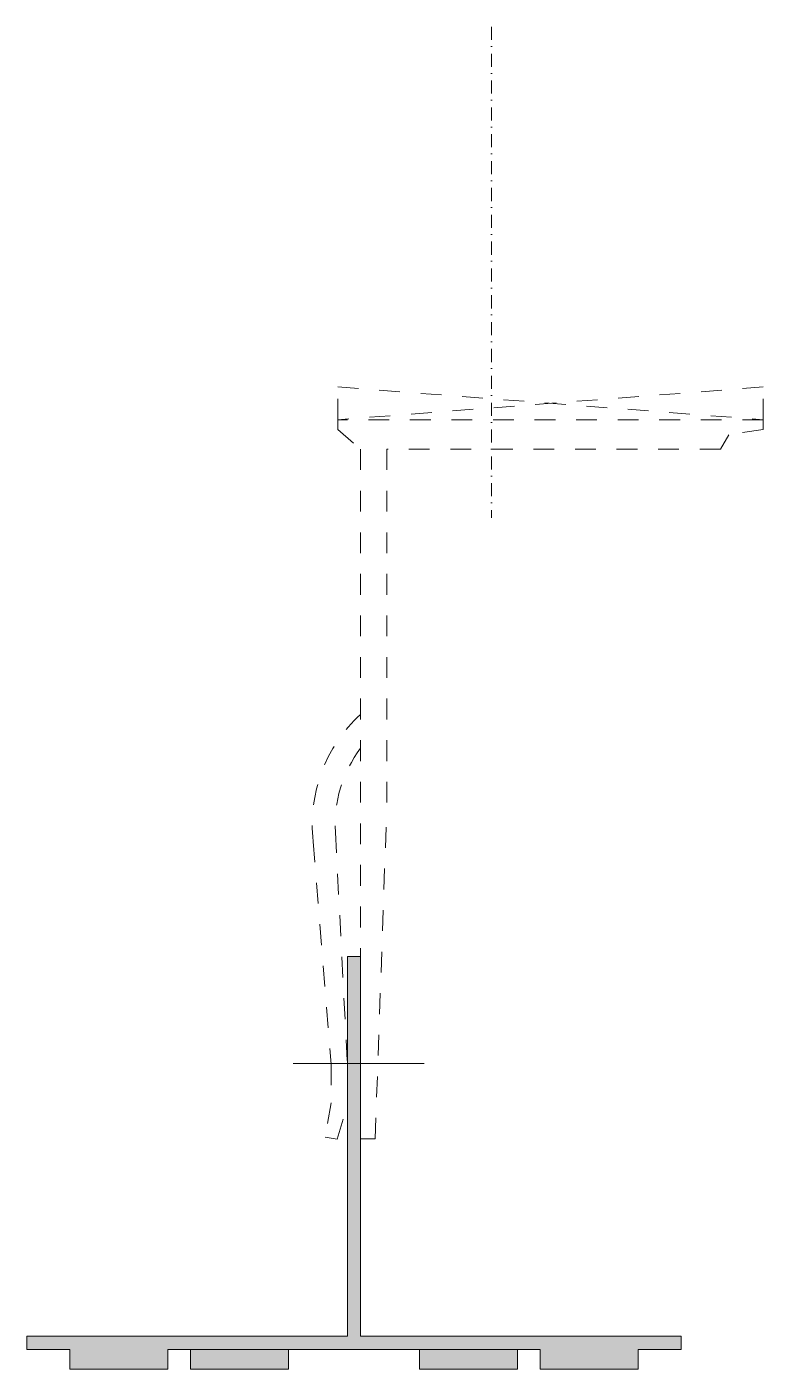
# Model space of a CAD drawing. Header units: metres. Extents: x -50 to 63, y 0 to 205.
import ezdxf

# ---------------------------------------------------------------- set-up
doc = ezdxf.new("R2010")
doc.units = ezdxf.units.M
doc.linetypes.add('Dash', pattern=[6.35, 3.175, -3.175])
doc.linetypes.add('Streep-stip _ detail', pattern=[4, 2, -1, 0, -1])
doc.layers.add('A-DETL-GENF', color=92, linetype='Continuous', lineweight=18)
doc.layers.add('A-DETL-GENF-HDLN', color=1, linetype='Dash', lineweight=18)

# ---------------------------------------------------------------- blocks, each defined once
blk = doc.blocks.new('41 alum anker gevelbekleding - T-profiel 150mm-1541000-00_0 Basismaterialen')
at = {"layer": 'A-DETL-GENF', "linetype": 'Dash'}
for points in [[(43.45, 3), (50, 3), (50, 5.02), (1, 5.02), (1, 63), (-1, 63), (-1, 5.02), (-50, 5.02), (-50, 3), (28.45, 3)], [(-28.45, 0), (-28.45, 3), (-43.45, 3), (-43.45, 0)], [(-10, 0), (-10, 3), (-25, 3), (-25, 0)], [(25, 0), (25, 3), (10, 3), (10, 0)], [(43.45, 0), (43.45, 3), (28.45, 3), (28.45, 0)]]:
    blk.add_hatch(color=256, dxfattribs=at).paths.add_polyline_path(points)
at = {"layer": 'A-DETL-GENF', "linetype": 'Streep-stip _ detail', "lineweight": 13}
blk.add_line((21, 205), (21, 130), dxfattribs=at)
at = {"layer": 'A-DETL-GENF', "linetype": 'Dash'}
for p, q in [((62.53, 145), (-2.47, 145)), ((-2.47, 145), (-2.47, 143.52)), ((-2.47, 143.52), (1, 140.5)), ((62.53, 143.52), (57.27, 142.69)), ((62.53, 145), (62.53, 143.52)), ((57.27, 142.69), (56.01, 140.5)), ((1, 140.5), (1, 35.19)), ((56.01, 140.5), (5, 140.5)), ((5, 140.5), (5, 85.52)), ((3.24, 35.19), (5, 85.52)), ((-6.23, 80.6), (-3.5, 46.57)), ((-2.84, 82), (-1, 46.18)), ((-3.5, 46.57), (-3.5, 40.65)), ((-1, 46.18), (-1, 40.5)), ((-3.5, 40.65), (-4.42, 35.44)), ((-2.55, 35.11), (-1, 40.5)), ((-4.42, 35.44), (-2.55, 35.11)), ((3.24, 35.19), (1, 35.19))]:
    blk.add_line(p, q, dxfattribs=at)
at = {"layer": 'A-DETL-GENF'}
for p, q in [((1, 63), (-1, 63)), ((-1, 63), (-1, 5.02)), ((1, 5.02), (1, 63)), ((-9.29, 46.66), (10.71, 46.66)), ((-1, 5.02), (-50, 5.02)), ((-50, 5.02), (-50, 3)), ((50, 5.02), (1, 5.02)), ((50, 3), (50, 5.02)), ((-50, 3), (-43.45, 3)), ((-43.45, 3), (-43.45, 0)), ((-28.45, 3), (-25, 3)), ((-28.45, 0), (-28.45, 3)), ((-10, 3), (-25, 3)), ((-25, 3), (-25, 0)), ((-10, 3), (10, 3)), ((-10, 0), (-10, 3)), ((25, 3), (10, 3)), ((10, 3), (10, 0)), ((25, 3), (28.45, 3)), ((25, 0), (25, 3)), ((28.45, 3), (28.45, 0)), ((43.45, 3), (50, 3)), ((43.45, 0), (43.45, 3)), ((-43.45, 0), (-28.45, 0)), ((-25, 0), (-10, 0)), ((10, 0), (25, 0)), ((28.45, 0), (43.45, 0))]:
    blk.add_line(p, q, dxfattribs=at)
at = {"layer": 'A-DETL-GENF', "linetype": 'Dash'}
for radius, start, end in [(22.75, 132.4959, 186.6356), (19.25, 142.9755, 183.6622)]:
    blk.add_arc((16.37, 83.23), radius, start, end, dxfattribs=at)
at = {"layer": 'A-DETL-GENF-HDLN'}
for p, q in [((62.53, 150), (-2.47, 145)), ((-2.47, 145), (-2.47, 150)), ((-2.47, 150), (62.53, 145)), ((62.53, 145), (62.53, 150))]:
    blk.add_line(p, q, dxfattribs=at)

msp = doc.modelspace()

# ---------------------------------------------------------------- block references
msp.add_blockref('41 alum anker gevelbekleding - T-profiel 150mm-1541000-00_0 Basismaterialen', (0, 0))

doc.saveas('drawing.dxf')
